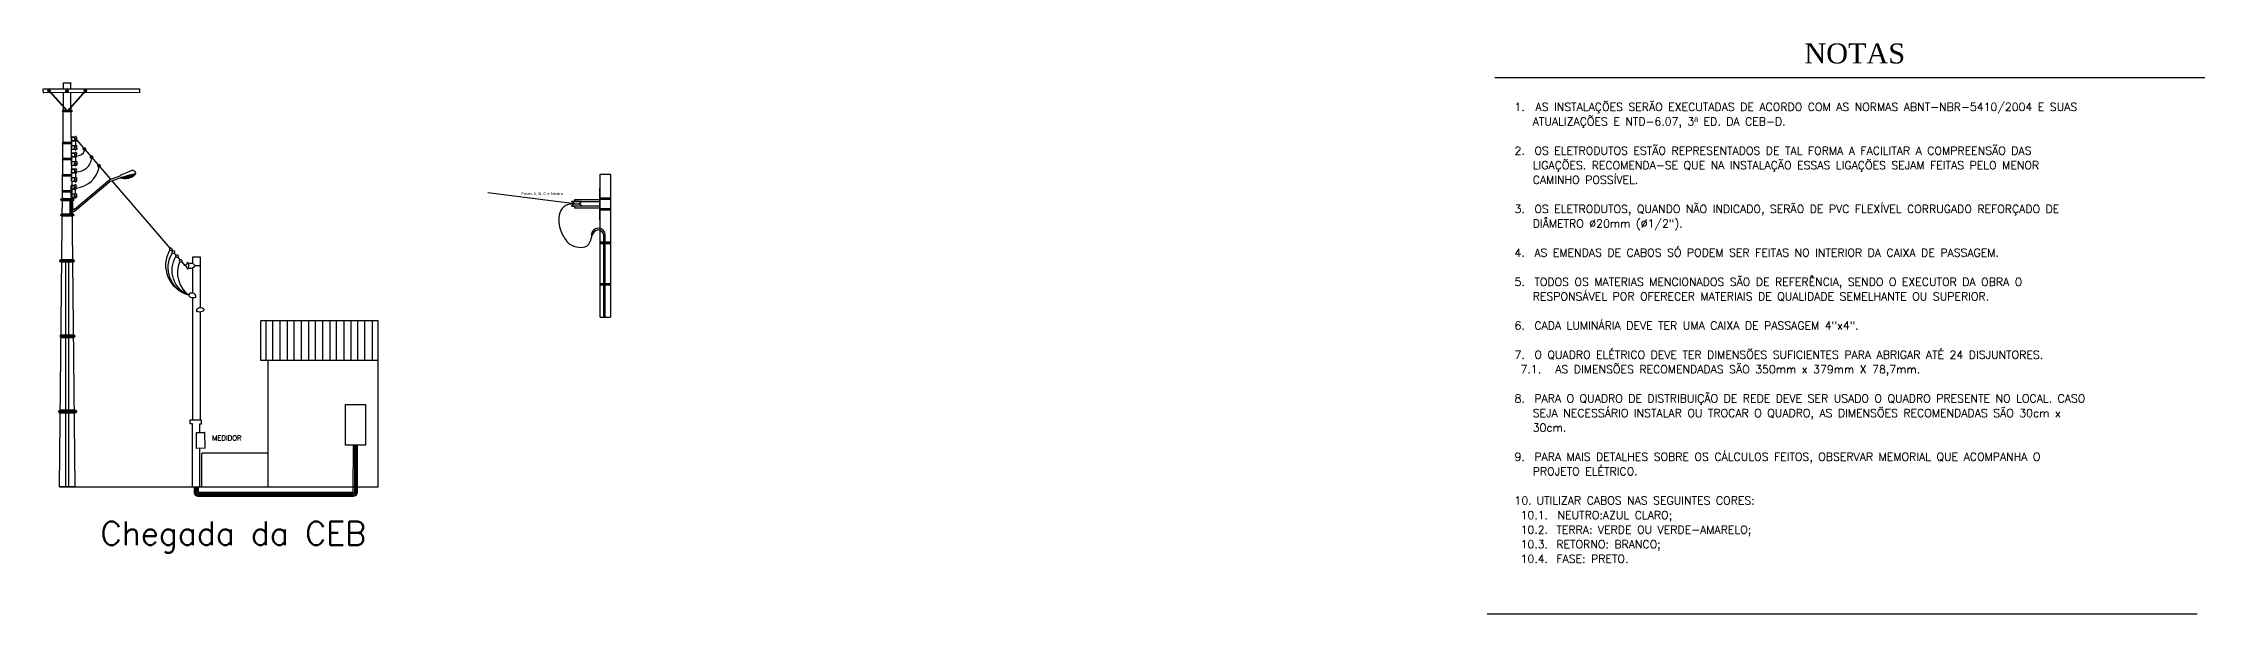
# Model space of a CAD drawing. Header units: millimetres. Extents: x 919107448 to 1838457809, y 576475876 to 1049404419.
# Drawn here: x 919230079 to 919231064, y 576497358 to 576497618 of the extents above; entities that cross this region are included whole.
import ezdxf
from ezdxf.enums import TextEntityAlignment as Align

# ---------------------------------------------------------------- set-up
doc = ezdxf.new("R2010")
doc.units = ezdxf.units.MM
doc.linetypes.add('DASHED', pattern=[0.75, 0.5, -0.25])
for name, color, linetype in [('5', 5, 'Continuous'), ('ENE-DISJUNTOR', 3, 'Continuous'), ('P-TEXTOS', 7, 'Continuous'), ('TEXTO', 51, 'Continuous')]:
    doc.layers.add(name, color=color, linetype=linetype)
doc.layers.add('TXT-NOTAS', color=7, linetype='Continuous', lineweight=0)
doc.styles.add('SIMPLEX', font='simplex.shx')
doc.styles.get("Standard").update_dxf_attribs({"font": 'arial.ttf'})
doc.styles.add('TEXT1', font='times.ttf')

# ---------------------------------------------------------------- blocks, each defined once
blk = doc.blocks.new('poste-h')
at = {"layer": 'P-TEXTOS'}
h = blk.add_hatch(color=256, dxfattribs=at)
h.dxf.hatch_style = 1
h.paths.add_polyline_path([(595.78, 1005.07, 1), (596.9, 1005.07, 1)])
h = blk.add_hatch(color=256, dxfattribs=at)
h.dxf.hatch_style = 1
h.paths.add_polyline_path([(603.9, 1004.98, 1), (605.03, 1004.98, 1)])
h = blk.add_hatch(color=256, dxfattribs=at)
h.dxf.hatch_style = 1
h.paths.add_polyline_path([(612.33, 1005.01, 1), (613.46, 1005.01, 1)])
blk.add_lwpolyline([(593.77, 1005.91), (637.55, 1005.91, -0.414214), (637.65, 1005.81), (637.65, 1004.24, -0.414214), (637.55, 1004.14), (593.77, 1004.14, -0.414214), (593.67, 1004.24), (593.67, 1005.81, -0.414214)], format="xyb", close=True, dxfattribs=at)
for centre in [(596.34, 1005.07), (604.46, 1004.98), (612.9, 1005.01)]:
    blk.add_circle(centre, 0.563, dxfattribs=at)

msp = doc.modelspace()

# ---------------------------------------------------------------- hatches: boundary and pattern name
h = msp.add_hatch(color=256)
h.dxf.hatch_style = 1
h.paths.add_polyline_path([(919230332.68, 576497539.01), (919230332.28, 576497539.01), (919230332.28, 576497538.31), (919230332.68, 576497538.31)])
h.paths.add_polyline_path([(919230332.68, 576497538.31), (919230332.28, 576497538.31), (919230332.28, 576497537.7), (919230332.68, 576497537.7)])
h.paths.add_polyline_path([(919230332.68, 576497541.18), (919230332.28, 576497541.18), (919230332.28, 576497539.01), (919230332.68, 576497539.01)])
h.paths.add_polyline_path([(919230332.68, 576497541.89), (919230332.28, 576497541.89), (919230332.28, 576497541.18), (919230332.68, 576497541.18)])
h.paths.add_polyline_path([(919230332.68, 576497543.32), (919230332.28, 576497543.32), (919230332.28, 576497541.89), (919230332.68, 576497541.89)])
h.paths.add_polyline_path([(919230332.68, 576497544.02), (919230332.28, 576497544.02), (919230332.28, 576497543.32), (919230332.68, 576497543.32)])
h.paths.add_polyline_path([(919230332.68, 576497552.16), (919230332.28, 576497552.16), (919230332.28, 576497544.02), (919230332.68, 576497544.02)])
h = msp.add_hatch(color=256)
h.dxf.hatch_style = 1
h.paths.add_polyline_path([(919230334.21, 576497547.87), (919230332.68, 576497547.87), (919230332.68, 576497547.2), (919230334.21, 576497547.2)])
h.paths.add_polyline_path([(919230334.94, 576497547.87), (919230334.21, 576497547.87), (919230334.21, 576497547.2), (919230334.94, 576497547.2)])
h.paths.add_polyline_path([(919230337.38, 576497547.87), (919230334.94, 576497547.87), (919230334.94, 576497547.2), (919230337.38, 576497547.2)])
h = msp.add_hatch(color=256)
h.dxf.hatch_style = 1
h.paths.add_polyline_path([(919230334.21, 576497542.95), (919230332.68, 576497542.95), (919230332.68, 576497542.28), (919230334.21, 576497542.28)])
h.paths.add_polyline_path([(919230334.94, 576497542.95), (919230334.21, 576497542.95), (919230334.21, 576497542.28), (919230334.94, 576497542.28)])
h.paths.add_polyline_path([(919230337.38, 576497542.95), (919230334.94, 576497542.95), (919230334.94, 576497542.28), (919230337.38, 576497542.28)])
h = msp.add_hatch(color=256)
h.dxf.hatch_style = 1
h.paths.add_polyline_path([(919230334.21, 576497527.7), (919230332.68, 576497527.7), (919230332.68, 576497527.02), (919230334.21, 576497527.02)])
h.paths.add_polyline_path([(919230334.94, 576497527.7), (919230334.21, 576497527.7), (919230334.21, 576497527.02), (919230334.94, 576497527.02)])
h.paths.add_polyline_path([(919230337.38, 576497527.7), (919230334.94, 576497527.7), (919230334.94, 576497527.02), (919230337.38, 576497527.02)])
h = msp.add_hatch(color=256)
h.dxf.hatch_style = 1
h.paths.add_polyline_path([(919230334.21, 576497508.8), (919230332.68, 576497508.8), (919230332.68, 576497508.12), (919230334.21, 576497508.12)])
h.paths.add_polyline_path([(919230334.94, 576497508.8), (919230334.21, 576497508.8), (919230334.21, 576497508.12), (919230334.94, 576497508.12)])
h.paths.add_polyline_path([(919230337.38, 576497508.8), (919230334.94, 576497508.8), (919230334.94, 576497508.12), (919230337.38, 576497508.12)])
at = {"layer": 'P-TEXTOS'}
h = msp.add_hatch(color=256, dxfattribs=at)
h.dxf.hatch_style = 1
h.paths.add_polyline_path([(919230087.81, 576497587.83, -0.414214), (919230088.23, 576497587.42, -0.414214), (919230087.81, 576497587), (919230091.31, 576497587, -0.414214), (919230090.89, 576497587.42, -0.414214), (919230091.31, 576497587.83)])
h.paths.add_polyline_path([(919230087.39, 576497587.42, 1), (919230088.23, 576497587.42, 1)])
h.paths.add_polyline_path([(919230090.89, 576497587.42, 1), (919230091.73, 576497587.42, 1)])
h = msp.add_hatch(color=256, dxfattribs=at)
h.dxf.hatch_style = 1
h.paths.add_polyline_path([(919230087.78, 576497573.18, -0.414214), (919230088.18, 576497572.78, -0.414214), (919230087.78, 576497572.38), (919230091.13, 576497572.38, -0.414214), (919230090.73, 576497572.78, -0.414214), (919230091.13, 576497573.18)])
h.paths.add_polyline_path([(919230087.38, 576497572.78, 1), (919230088.18, 576497572.78, 1)])
h.paths.add_polyline_path([(919230090.73, 576497572.78, 1), (919230091.53, 576497572.78, 1)])
h = msp.add_hatch(color=256, dxfattribs=at)
h.dxf.hatch_style = 1
h.paths.add_polyline_path([(919230087.8, 576497565.89, -0.414214), (919230088.2, 576497565.48, -0.414214), (919230087.8, 576497565.08), (919230091.18, 576497565.08, -0.414214), (919230090.77, 576497565.48, -0.414214), (919230091.18, 576497565.89)])
h.paths.add_polyline_path([(919230087.39, 576497565.48, 1), (919230088.2, 576497565.48, 1)])
h.paths.add_polyline_path([(919230090.77, 576497565.48, 1), (919230091.58, 576497565.48, 1)])
h = msp.add_hatch(color=256, dxfattribs=at)
h.dxf.hatch_style = 1
h.paths.add_polyline_path([(919230087.72, 576497558.51, -0.414214), (919230088.13, 576497558.11, -0.414214), (919230087.72, 576497557.7), (919230091.11, 576497557.7, -0.414214), (919230090.7, 576497558.11, -0.414214), (919230091.11, 576497558.51)])
h.paths.add_polyline_path([(919230087.32, 576497558.11, 1), (919230088.13, 576497558.11, 1)])
h.paths.add_polyline_path([(919230090.7, 576497558.11, 1), (919230091.51, 576497558.11, 1)])
h = msp.add_hatch(color=256, dxfattribs=at)
h.dxf.hatch_style = 1
h.paths.add_polyline_path([(919230120.62, 576497558.56, 0.05051), (919230115.39, 576497557.38), (919230113.65, 576497556.93, 0.331394)])
h = msp.add_hatch(color=256, dxfattribs=at)
h.dxf.hatch_style = 1
h.paths.add_polyline_path([(919230087.22, 576497547.56, -0.414214), (919230087.78, 576497547, -0.414214), (919230087.22, 576497546.43), (919230091.95, 576497546.43, -0.414214), (919230091.39, 576497547, -0.414214), (919230091.95, 576497547.56)])
h.paths.add_polyline_path([(919230086.65, 576497547, 1), (919230087.78, 576497547, 1)])
h.paths.add_polyline_path([(919230091.39, 576497547, 1), (919230092.52, 576497547, 1)])
h = msp.add_hatch(color=256, dxfattribs=at)
h.dxf.hatch_style = 1
h.paths.add_polyline_path([(919230087.65, 576497551.14, -0.414214), (919230088.06, 576497550.73, -0.414214), (919230087.65, 576497550.33), (919230091.04, 576497550.33, -0.414214), (919230090.63, 576497550.73, -0.414214), (919230091.04, 576497551.14)])
h.paths.add_polyline_path([(919230087.25, 576497550.73, 1), (919230088.06, 576497550.73, 1)])
h.paths.add_polyline_path([(919230090.63, 576497550.73, 1), (919230091.44, 576497550.73, 1)])
h = msp.add_hatch(color=253, dxfattribs=at)
h.dxf.hatch_style = 1
h.paths.add_polyline_path([(919230090.84, 576497539.38), (919230091.83, 576497539.38), (919230091.75, 576497547.29), (919230090.84, 576497547.29)])
h.paths.add_polyline_path([(919230091.83, 576497539.38), (919230091.98, 576497539.38), (919230091.98, 576497547.29), (919230091.75, 576497547.29)])
h = msp.add_hatch(color=256, dxfattribs=at)
h.dxf.hatch_style = 1
h.paths.add_polyline_path([(919230087.22, 576497540.54, -0.414214), (919230087.78, 576497539.97, -0.414214), (919230087.22, 576497539.41), (919230091.95, 576497539.41, -0.414214), (919230091.39, 576497539.97, -0.414214), (919230091.95, 576497540.54)])
h.paths.add_polyline_path([(919230086.65, 576497539.97, 1), (919230087.78, 576497539.97, 1)])
h.paths.add_polyline_path([(919230091.39, 576497539.97, 1), (919230092.52, 576497539.97, 1)])
h = msp.add_hatch(color=256, dxfattribs=at)
h.dxf.hatch_style = 1
h.paths.add_polyline_path([(919230086.77, 576497519.67, -0.414214), (919230087.4, 576497519.04, -0.414214), (919230086.77, 576497518.41), (919230092.08, 576497518.41, -0.414214), (919230091.44, 576497519.04, -0.414214), (919230092.08, 576497519.67)])
h.paths.add_polyline_path([(919230086.13, 576497519.04, 1), (919230087.4, 576497519.04, 1)])
h.paths.add_polyline_path([(919230091.44, 576497519.04, 1), (919230092.71, 576497519.04, 1)])
h = msp.add_hatch(color=256, dxfattribs=at)
h.dxf.hatch_style = 1
h.paths.add_polyline_path([(919230087, 576497485.29, -0.414214), (919230087.64, 576497484.65, -0.414214), (919230087, 576497484.01), (919230092.35, 576497484.01, -0.414214), (919230091.71, 576497484.65, -0.414214), (919230092.35, 576497485.29)])
h.paths.add_polyline_path([(919230086.36, 576497484.65, 1), (919230087.64, 576497484.65, 1)])
h.paths.add_polyline_path([(919230091.71, 576497484.65, 1), (919230092.99, 576497484.65, 1)])
h = msp.add_hatch(color=256, dxfattribs=at)
h.dxf.hatch_style = 1
h.paths.add_polyline_path([(919230086.46, 576497451.09, -0.414214), (919230087.24, 576497450.31, -0.414214), (919230086.46, 576497449.53), (919230093, 576497449.53, -0.414214), (919230092.21, 576497450.31, -0.414214), (919230093, 576497451.09)])
h.paths.add_polyline_path([(919230085.68, 576497450.31, 1), (919230087.24, 576497450.31, 1)])
h.paths.add_polyline_path([(919230092.21, 576497450.31, 1), (919230093.78, 576497450.31, 1)])

# ---------------------------------------------------------------- linework, layer by layer
for p, q in [((919230332.68, 576497493.31), (919230332.68, 576497558.58)), ((919230332.68, 576497558.58), (919230337.38, 576497558.58)), ((919230337.38, 576497558.58), (919230337.38, 576497493.31)), ((919230323.59, 576497546.19), (919230319.52, 576497546.19)), ((919230320.84, 576497545.11), (919230319.52, 576497546.19)), ((919230320.84, 576497545.11), (919230319.52, 576497544.02)), ((919230332.68, 576497546.9), (919230320.84, 576497546.9)), ((919230320.84, 576497546.9), (919230320.84, 576497546.19)), ((919230320.84, 576497546.19), (919230332.68, 576497546.19)), ((919230320.84, 576497545.11), (919230323.05, 576497545.11)), ((919230324.37, 576497546.19), (919230323.05, 576497545.11)), ((919230324.37, 576497544.02), (919230323.05, 576497545.11)), ((919230332.68, 576497547.87), (919230337.38, 576497547.87)), ((919230332.68, 576497547.2), (919230337.38, 576497547.2)), ((919230319.52, 576497544.02), (919230320.84, 576497544.02)), ((919230332.68, 576497544.02), (919230320.84, 576497544.02)), ((919230320.84, 576497544.02), (919230320.84, 576497543.32)), ((919230320.84, 576497543.32), (919230332.68, 576497543.32)), ((919230332.68, 576497542.95), (919230337.38, 576497542.95)), ((919230332.68, 576497542.28), (919230337.38, 576497542.28)), ((919230329.16, 576497530.79), (919230328.56, 576497530.79)), ((919230332.68, 576497527.7), (919230337.38, 576497527.7)), ((919230332.68, 576497527.02), (919230337.38, 576497527.02)), ((919230334.21, 576497493.31), (919230334.21, 576497530.75)), ((919230334.94, 576497493.31), (919230334.94, 576497530.75)), ((919230332.68, 576497508.8), (919230337.38, 576497508.8)), ((919230332.68, 576497508.12), (919230337.38, 576497508.12))]:
    msp.add_line(p, q)
at = {"lineweight": 30, "ltscale": 5}
msp.add_line((919230320.84, 576497545.11), (919230281.3, 576497550.08), dxfattribs=at)
msp.add_lwpolyline([(919230332.68, 576497552.16), (919230332.28, 576497552.16), (919230332.28, 576497537.7), (919230332.68, 576497537.7)])
for centre, radius, start, end in [((919230331.75, 576497530.73), 3.19, 0.39403, 178.97002), ((919230331.68, 576497530.61), 2.53, 3.36541, 175.83065)]:
    msp.add_arc(centre, radius, start, end)
msp.add_spline([(919230320.84, 576497545.11), (919230315.97, 576497543.72), (919230313.92, 576497539.86), (919230313.92, 576497535.57), (919230314.98, 576497531.95), (919230316.4, 576497529.4), (919230318.74, 576497526.74), (919230322.88, 576497525.23), (919230326.46, 576497525.83), (919230328.93, 576497530.79)], degree=3, dxfattribs=at)
at = {"layer": '5'}
for p, q in [((919230740.62, 576497602.73), (919231064.47, 576497602.73)), ((919230737.11, 576497358.05), (919231060.96, 576497358.05))]:
    msp.add_line(p, q, dxfattribs=at)
at = {"layer": 'P-TEXTOS', "lineweight": 40}
for p in [(919230081.25, 576497596.67), (919230097.81, 576497596.61)]:
    msp.add_line(p, (919230089.69, 576497587.42), dxfattribs=at)
at = {"layer": 'P-TEXTOS'}
for p, q in [((919230086.02, 576497415.98), (919230087.77, 576497595.73)), ((919230087.79, 576497597.51), (919230087.81, 576497600.15)), ((919230087.91, 576497600.25), (919230091.11, 576497600.25)), ((919230091.25, 576497597.51), (919230091.21, 576497600.15)), ((919230091.53, 576497568.26), (919230091.25, 576497595.73)), ((919230087.81, 576497587.83), (919230091.31, 576497587.83)), ((919230091.31, 576497587), (919230087.81, 576497587)), ((919230092.71, 576497575), (919230093.14, 576497575.75)), ((919230092.88, 576497574.77), (919230092.88, 576497573.79)), ((919230093.97, 576497575), (919230093.54, 576497575.75)), ((919230093.8, 576497573.79), (919230093.8, 576497574.77)), ((919230087.78, 576497573.18), (919230091.13, 576497573.18)), ((919230091.13, 576497572.38), (919230087.78, 576497572.38)), ((919230087.8, 576497565.89), (919230091.18, 576497565.89)), ((919230091.18, 576497565.08), (919230087.8, 576497565.08)), ((919230091.56, 576497565.36), (919230091.56, 576497565.61)), ((919230092.73, 576497567.75), (919230093.17, 576497568.51)), ((919230092.74, 576497570.53), (919230093.17, 576497569.77)), ((919230092.91, 576497570.76), (919230092.91, 576497571.7)), ((919230092.91, 576497567.52), (919230092.91, 576497566.54)), ((919230092.94, 576497563.51), (919230092.94, 576497564.45)), ((919230094, 576497567.75), (919230093.56, 576497568.51)), ((919230094, 576497570.53), (919230093.57, 576497569.77)), ((919230093.82, 576497566.54), (919230093.82, 576497567.52)), ((919230093.83, 576497571.7), (919230093.83, 576497570.76)), ((919230093.85, 576497564.45), (919230093.85, 576497563.51)), ((919230087.72, 576497558.51), (919230091.11, 576497558.51)), ((919230091.11, 576497557.7), (919230087.72, 576497557.7)), ((919230091.49, 576497557.99), (919230091.49, 576497558.24)), ((919230093.09, 576497415.98), (919230091.59, 576497562.72)), ((919230092.66, 576497560.38), (919230093.09, 576497561.13)), ((919230092.69, 576497555.91), (919230093.12, 576497555.15)), ((919230092.76, 576497563.28), (919230093.2, 576497562.52)), ((919230092.82, 576497542.7), (919230108.9, 576497556.14)), ((919230092.82, 576497541.76), (919230108.9, 576497555.2)), ((919230092.83, 576497560.14), (919230092.83, 576497559.16)), ((919230092.86, 576497556.14), (919230092.86, 576497557.08)), ((919230093.92, 576497560.38), (919230093.49, 576497561.13)), ((919230093.95, 576497555.91), (919230093.52, 576497555.15)), ((919230094.03, 576497563.28), (919230093.59, 576497562.52)), ((919230093.75, 576497559.16), (919230093.75, 576497560.14)), ((919230093.78, 576497557.08), (919230093.78, 576497556.14)), ((919230108.93, 576497556.16), (919230113.65, 576497557.86)), ((919230108.93, 576497555.22), (919230113.65, 576497556.93)), ((919230115.39, 576497557.38), (919230113.65, 576497556.93)), ((919230087.22, 576497547.56), (919230091.95, 576497547.56)), ((919230091.95, 576497546.43), (919230087.22, 576497546.43)), ((919230087.65, 576497551.14), (919230091.04, 576497551.14)), ((919230091.04, 576497550.33), (919230087.65, 576497550.33)), ((919230091.42, 576497550.61), (919230091.42, 576497550.86)), ((919230092.59, 576497553), (919230093.02, 576497553.76)), ((919230092.62, 576497548.53), (919230093.05, 576497547.78)), ((919230092.76, 576497552.77), (919230092.76, 576497551.79)), ((919230092.79, 576497548.76), (919230092.79, 576497549.7)), ((919230093.85, 576497553), (919230093.42, 576497553.76)), ((919230093.88, 576497548.53), (919230093.45, 576497547.78)), ((919230093.68, 576497551.79), (919230093.68, 576497552.77)), ((919230093.71, 576497549.7), (919230093.71, 576497548.76)), ((919230087.22, 576497540.54), (919230091.95, 576497540.54)), ((919230091.95, 576497539.41), (919230087.22, 576497539.41)), ((919230091.98, 576497542.68), (919230092.76, 576497542.68)), ((919230091.98, 576497541.74), (919230092.76, 576497541.74)), ((919230086.77, 576497519.67), (919230092.08, 576497519.67)), ((919230092.08, 576497518.41), (919230086.77, 576497518.41)), ((919230088.91, 576497415.93), (919230088.91, 576497518.27)), ((919230090.21, 576497415.93), (919230090.21, 576497518.27)), ((919230144.81, 576497517.97), (919230146.68, 576497517.97)), ((919230144.81, 576497517.97), (919230144.81, 576497515.77)), ((919230144.81, 576497515.77), (919230146.68, 576497515.77)), ((919230146.68, 576497517.97), (919230148.04, 576497516.86)), ((919230148.04, 576497516.86), (919230146.68, 576497515.77)), ((919230146.89, 576497517.8), (919230146.89, 576497520.85)), ((919230146.89, 576497520.85), (919230150.15, 576497520.85)), ((919230146.89, 576497513.62), (919230146.89, 576497515.94)), ((919230150.15, 576497520.85), (919230150.15, 576497517.21)), ((919230150.15, 576497517.21), (919230150.15, 576497512.33)), ((919230146.89, 576497507.42), (919230146.89, 576497513.62)), ((919230146.89, 576497504.35), (919230146.89, 576497507.42)), ((919230150.15, 576497512.33), (919230150.15, 576497504.33)), ((919230146.89, 576497446.44), (919230146.89, 576497502.29)), ((919230150.15, 576497504.33), (919230150.15, 576497497.79)), ((919230150.15, 576497495.7), (919230150.15, 576497446.46)), ((919230177.71, 576497491.56), (919230177.71, 576497473.79)), ((919230231.41, 576497491.66), (919230177.81, 576497491.66)), ((919230180.08, 576497491.56), (919230180.08, 576497473.79)), ((919230183.15, 576497491.56), (919230183.15, 576497473.79)), ((919230186.54, 576497491.56), (919230186.54, 576497473.79)), ((919230189.77, 576497491.56), (919230189.77, 576497473.79)), ((919230192.88, 576497491.56), (919230192.88, 576497473.79)), ((919230196.27, 576497491.56), (919230196.27, 576497473.79)), ((919230199.5, 576497491.56), (919230199.5, 576497473.79)), ((919230202.61, 576497491.56), (919230202.61, 576497473.79)), ((919230205.96, 576497491.56), (919230205.96, 576497473.79)), ((919230209.23, 576497491.56), (919230209.23, 576497473.79)), ((919230212.26, 576497491.56), (919230212.26, 576497473.79)), ((919230215.65, 576497491.56), (919230215.65, 576497473.79)), ((919230218.92, 576497491.56), (919230218.92, 576497473.79)), ((919230221.97, 576497491.56), (919230221.97, 576497473.79)), ((919230225.14, 576497491.56), (919230225.14, 576497473.79)), ((919230228.56, 576497491.56), (919230228.56, 576497473.79)), ((919230231.41, 576497415.98), (919230231.41, 576497491.66)), ((919230332.68, 576497493.31), (919230337.38, 576497493.31)), ((919230087, 576497485.29), (919230092.35, 576497485.29)), ((919230092.35, 576497484.01), (919230087, 576497484.01)), ((919230177.71, 576497473.79), (919230231.41, 576497473.79)), ((919230181.13, 576497415.98), (919230181.13, 576497473.79)), ((919230086.46, 576497451.09), (919230093, 576497451.09)), ((919230093, 576497449.53), (919230086.46, 576497449.53)), ((919230145.57, 576497444.64), (919230145.57, 576497446.46)), ((919230145.57, 576497446.46), (919230150.73, 576497446.46)), ((919230150.73, 576497444.64), (919230150.73, 576497446.46)), ((919230146.62, 576497444.64), (919230145.57, 576497444.64)), ((919230146.62, 576497415.98), (919230146.62, 576497444.64)), ((919230149.95, 576497444.64), (919230150.73, 576497444.64)), ((919230149.95, 576497440.77), (919230149.95, 576497444.64)), ((919230149.95, 576497415.98), (919230149.95, 576497433.46)), ((919230150.97, 576497415.98), (919230150.97, 576497431.35)), ((919230151.07, 576497431.45), (919230181.13, 576497431.45)), ((919230093.09, 576497415.98), (919230086.02, 576497415.98)), ((919230086.02, 576497415.98), (919230231.41, 576497415.98))]:
    msp.add_line(p, q, dxfattribs=at)
at = {"layer": 'P-TEXTOS', "lineweight": 35}
for p, q in [((919230093, 576497575.51), (919230091.49, 576497575.51)), ((919230091.49, 576497575.51), (919230091.49, 576497569.96)), ((919230091.49, 576497573.79), (919230092.88, 576497573.79)), ((919230093.02, 576497568.26), (919230091.52, 576497568.26)), ((919230091.52, 576497568.26), (919230091.52, 576497562.72)), ((919230091.52, 576497566.54), (919230092.91, 576497566.54)), ((919230092.88, 576497573.79), (919230093.8, 576497573.79)), ((919230092.91, 576497566.54), (919230093.82, 576497566.54)), ((919230092.95, 576497560.88), (919230091.45, 576497560.88)), ((919230091.45, 576497560.88), (919230091.45, 576497555.34)), ((919230091.45, 576497559.16), (919230092.83, 576497559.16)), ((919230092.83, 576497559.16), (919230093.75, 576497559.16)), ((919230092.88, 576497553.51), (919230091.37, 576497553.51)), ((919230091.37, 576497553.51), (919230091.37, 576497547.97)), ((919230091.37, 576497551.79), (919230092.76, 576497551.79)), ((919230092.76, 576497551.79), (919230093.68, 576497551.79))]:
    msp.add_line(p, q, dxfattribs=at)
at = {"layer": 'P-TEXTOS', "lineweight": 25}
for p, q in [((919230093.82, 576497574.23), (919230109.27, 576497556.29)), ((919230093.34, 576497573.79), (919230093.34, 576497571.7)), ((919230093.36, 576497566.54), (919230093.36, 576497564.45)), ((919230093.29, 576497559.16), (919230093.29, 576497557.08)), ((919230109.89, 576497555.57), (919230136.35, 576497524.85)), ((919230093.22, 576497551.79), (919230093.22, 576497549.7)), ((919230137.15, 576497523.92), (919230137.51, 576497523.51)), ((919230138.31, 576497522.59), (919230139.15, 576497521.62)), ((919230139.96, 576497520.7), (919230140.91, 576497519.55)), ((919230141.73, 576497518.6), (919230142.92, 576497517.22))]:
    msp.add_line(p, q, dxfattribs=at)
at = {"layer": 'P-TEXTOS', "lineweight": 30}
for p, q in [((919230091.49, 576497571.7), (919230093.83, 576497571.7)), ((919230091.49, 576497569.96), (919230093.06, 576497569.96)), ((919230091.52, 576497564.45), (919230093.85, 576497564.45)), ((919230091.45, 576497557.08), (919230093.78, 576497557.08)), ((919230091.45, 576497555.34), (919230093.01, 576497555.34)), ((919230091.52, 576497562.72), (919230093.09, 576497562.72)), ((919230091.37, 576497549.7), (919230093.71, 576497549.7)), ((919230091.37, 576497547.97), (919230092.94, 576497547.97)), ((919230149.97, 576497516.86), (919230148.04, 576497516.86))]:
    msp.add_line(p, q, dxfattribs=at)
at = {"layer": 'P-TEXTOS'}
for points in [[(919230093.25, 576497574.77), (919230092.88, 576497574.77, -0.499069), (919230092.71, 576497575, 1.329202)], [(919230093.25, 576497574.77), (919230093.8, 576497574.77, 0.499069), (919230093.97, 576497575, -1.329202)], [(919230093.27, 576497567.52), (919230092.91, 576497567.52, -0.499069), (919230092.73, 576497567.75, 1.329202)], [(919230093.28, 576497570.76), (919230092.91, 576497570.76, 0.499069), (919230092.74, 576497570.53, -1.329202)], [(919230093.27, 576497567.52), (919230093.82, 576497567.52, 0.499069), (919230094, 576497567.75, -1.329202)], [(919230093.28, 576497570.76), (919230093.83, 576497570.76, -0.499069), (919230094, 576497570.53, 1.329202)], [(919230093.75, 576497559.65, 0.380461), (919230100.65, 576497565.8, -1.079753)], [(919230093.82, 576497567.03, 0.388513), (919230097.42, 576497569.45, -1.079753)], [(919230097.08, 576497570.68, -0.559378), (919230097.93, 576497569.94, -0.797795), (919230096.97, 576497569.74, -0.33281), (919230097.08, 576497570.68, -0.397987)], [(919230100.31, 576497567.03, -0.559378), (919230101.15, 576497566.29, -0.797795), (919230100.19, 576497566.09, -0.33281), (919230100.31, 576497567.03, -0.397987)], [(919230093.2, 576497560.14), (919230092.83, 576497560.14, -0.499069), (919230092.66, 576497560.38, 1.329202)], [(919230093.23, 576497556.14), (919230092.86, 576497556.14, 0.499069), (919230092.69, 576497555.91, -1.329202)], [(919230093.3, 576497563.51), (919230092.94, 576497563.51, 0.499069), (919230092.76, 576497563.28, -1.329202)], [(919230093.2, 576497560.14), (919230093.75, 576497560.14, 0.499069), (919230093.92, 576497560.38, -1.329202)], [(919230093.23, 576497556.14), (919230093.78, 576497556.14, -0.499069), (919230093.95, 576497555.91, 1.329202)], [(919230093.3, 576497563.51), (919230093.85, 576497563.51, -0.499069), (919230094.03, 576497563.28, 1.329202)], [(919230093.68, 576497552.28, 0.321743), (919230104.09, 576497561.71, -1.079753)], [(919230103.75, 576497562.94, -0.559378), (919230104.59, 576497562.2, -0.797795), (919230103.63, 576497562, -0.33281), (919230103.75, 576497562.94, -0.397987)], [(919230113.65, 576497557.86, -0.213954), (919230113.77, 576497558.13, -0.110891), (919230114.63, 576497558.61, 0.035373), (919230117.38, 576497559.64, 0.0187), (919230118.77, 576497560.33, -0.319248), (919230119.97, 576497560.19, -0.162672), (919230120.74, 576497558.84, -0.848814)], [(919230120.62, 576497558.56, -0.331394), (919230113.65, 576497556.93, 6.397581)], [(919230120.74, 576497558.84, -0.304596), (919230120.62, 576497558.56, 0.05051), (919230115.39, 576497557.38, 0.259435)], [(919230093.13, 576497552.77), (919230092.76, 576497552.77, -0.499069), (919230092.59, 576497553, 1.329202)], [(919230093.16, 576497548.76), (919230092.79, 576497548.76, 0.499069), (919230092.62, 576497548.53, -1.329202)], [(919230093.13, 576497552.77), (919230093.68, 576497552.77, 0.499069), (919230093.85, 576497553, -1.329202)], [(919230093.16, 576497548.76), (919230093.71, 576497548.76, -0.499069), (919230093.88, 576497548.53, 1.329202)], [(919230136.48, 576497525.04, -0.559378), (919230137.32, 576497524.3, -0.797795), (919230136.36, 576497524.09, -0.33281), (919230136.48, 576497525.04, -0.397987)], [(919230144.98, 576497503.38, -0.485768), (919230136.36, 576497524.09, -1.079753)], [(919230144.98, 576497503.38, -0.499652), (919230137.52, 576497522.75, -1.079753)], [(919230144.98, 576497503.38, -0.459323), (919230139.12, 576497521.03, -1.079753)], [(919230137.63, 576497523.69, -0.559378), (919230138.48, 576497522.95, -0.797795), (919230137.52, 576497522.75, -0.33281), (919230137.63, 576497523.69, -0.397987)], [(919230139.29, 576497521.82, -0.559378), (919230140.14, 576497521.08, -0.797795), (919230139.18, 576497520.88, -0.33281), (919230139.29, 576497521.82, -0.397987)], [(919230144.98, 576497503.38, -0.336405), (919230140.9, 576497518.73, -1.079753)], [(919230141.01, 576497519.67, -0.559378), (919230141.86, 576497518.93, -0.797795), (919230140.9, 576497518.73, -0.33281), (919230141.01, 576497519.67, -0.397987)], [(919230142.92, 576497517.22, 0.082441), (919230143.76, 576497517.18, 0.214637), (919230144, 576497517.44, 0.09536), (919230144.06, 576497517.94, -0.887628), (919230144.81, 576497517.97, 0.088621)], [(919230142.92, 576497517.22, -0.193872), (919230144.26, 576497515.45, -2.322377)], [(919230144.26, 576497515.45, 0.653218), (919230144.81, 576497515.77, -0.599648)], [(919230144.96, 576497503.54, 0.310761), (919230145.67, 576497502.52, 0.184863), (919230148.19, 576497502.52, 0.359015), (919230148.37, 576497502.84, 0.679739), (919230144.96, 576497503.54, 2.132856)], [(919230151.85, 576497496.95, -0.310761), (919230151.15, 576497495.93, -0.184863), (919230148.62, 576497495.93, -0.359015), (919230148.44, 576497496.25, -0.679739), (919230151.85, 576497496.95, -2.132856)], [(919230184.57, 576497413.46), (919230220.02, 576497413.46, 0.413972), (919230220.12, 576497413.56), (919230220.13, 576497434.92)], [(919230184.57, 576497412.86), (919230220.02, 576497412.86, 0.413972), (919230220.72, 576497413.56), (919230220.73, 576497434.92)], [(919230184.57, 576497412.26), (919230220.02, 576497412.26, 0.413972), (919230221.33, 576497413.56), (919230221.33, 576497434.92)], [(919230184.57, 576497411.65), (919230220.02, 576497411.65, 0.413972), (919230221.93, 576497413.56), (919230221.94, 576497434.92)], [(919230147.37, 576497415.98), (919230147.39, 576497413.56, 0.414214), (919230149.3, 576497411.65), (919230184.75, 576497411.65)], [(919230147.99, 576497415.98), (919230147.99, 576497413.56, 0.414214), (919230149.3, 576497412.26), (919230184.75, 576497412.26)], [(919230148.6, 576497415.98), (919230148.6, 576497413.56, 0.414214), (919230149.3, 576497412.86), (919230184.75, 576497412.86)], [(919230149.2, 576497415.98), (919230149.2, 576497413.56, 0.414214), (919230149.3, 576497413.46), (919230184.75, 576497413.46)]]:
    msp.add_lwpolyline(points, format="xyb", dxfattribs=at)
for points in [[(919230090.84, 576497547.29), (919230091.98, 576497547.29), (919230091.98, 576497539.38), (919230090.84, 576497539.38)], [(919230216.5, 576497453.56), (919230225.59, 576497453.56), (919230225.59, 576497434.92), (919230216.5, 576497434.92)]]:
    msp.add_lwpolyline(points, close=True, dxfattribs=at)
msp.add_lwpolyline([(919230148.54, 576497440.77), (919230152.19, 576497440.77, -0.414214), (919230152.29, 576497440.67), (919230152.29, 576497433.56, -0.414214), (919230152.19, 576497433.46), (919230148.54, 576497433.46, -0.414214), (919230148.44, 576497433.56), (919230148.44, 576497440.67, -0.414214)], format="xyb", close=True, dxfattribs=at)
for centre, radius in [((919230087.81, 576497587.42), 0.418), ((919230091.31, 576497587.42), 0.418), ((919230087.78, 576497572.78), 0.4), ((919230087.8, 576497565.48), 0.404), ((919230091.13, 576497572.78), 0.4), ((919230091.18, 576497565.48), 0.404), ((919230087.72, 576497558.11), 0.404), ((919230091.11, 576497558.11), 0.404), ((919230087.22, 576497547), 0.566), ((919230087.65, 576497550.73), 0.404), ((919230091.04, 576497550.73), 0.404), ((919230091.95, 576497547), 0.566), ((919230087.22, 576497539.97), 0.566), ((919230091.95, 576497539.97), 0.566), ((919230086.77, 576497519.04), 0.634), ((919230092.08, 576497519.04), 0.634), ((919230087, 576497484.65), 0.64), ((919230092.35, 576497484.65), 0.64), ((919230086.46, 576497450.31), 0.781), ((919230093, 576497450.31), 0.781)]:
    msp.add_circle(centre, radius, dxfattribs=at)
for centre, radius, start, end in [((919230087.91, 576497600.15), 0.1, 90, 179.44126), ((919230091.11, 576497600.15), 0.1, 0.58683, 90), ((919230093.34, 576497575.62), 0.242, 34.97906, 145.02094), ((919230093.37, 576497569.91), 0.242, 214.97906, 325.02094), ((919230093.36, 576497568.37), 0.242, 34.97906, 145.02094), ((919230093.29, 576497560.99), 0.242, 34.97906, 145.02094), ((919230093.32, 576497555.29), 0.242, 214.97906, 325.02094), ((919230093.39, 576497562.66), 0.242, 214.97906, 325.02094), ((919230108.96, 576497556.07), 0.1, 109.83351, 129.89336), ((919230108.96, 576497556.07), 0.1, 109.83351, 129.89336), ((919230108.96, 576497555.13), 0.1, 109.83351, 129.89336), ((919230093.22, 576497553.62), 0.242, 34.97906, 145.02094), ((919230093.25, 576497547.91), 0.242, 214.97906, 325.02094), ((919230092.76, 576497542.78), 0.1, 270, 309.89336), ((919230092.76, 576497541.84), 0.1, 270, 309.89336), ((919230177.81, 576497491.56), 0.1, 90, 180), ((919230151.07, 576497431.35), 0.1, 90, 180)]:
    msp.add_arc(centre, radius, start, end, dxfattribs=at)

# ---------------------------------------------------------------- block references
msp.add_blockref('poste-h', (919229484.91, 576496591.6), dxfattribs=at)

# ---------------------------------------------------------------- texts
msp.add_text('Fases A, B, C e Neutro', height=1.3205).set_placement((919230306.13, 576497549.6), align=Align.MIDDLE)
at = {"layer": 'ENE-DISJUNTOR', "attachment_point": 8, "line_spacing_factor": 0.6, "style": 'SIMPLEX'}
for s, insert, char_height, width in [('MEDIDOR ', (919230162.32, 576497437.11), 2.304, 19.4216), ('\\pt42.65392;Chegada da CEB ', (919230165.32, 576497385.86), 10.6635, 153.8059)]:
    msp.add_mtext(s, dxfattribs=dict(at, insert=insert, char_height=char_height, width=width))
at = {"layer": 'TEXTO', "color": 2, "style": 'TEXT1'}
msp.add_text('NOTAS', height=9.123, dxfattribs=at).set_placement((919230904.83, 576497613.68), align=Align.MIDDLE_CENTER)
at = {"layer": 'TXT-NOTAS', "linetype": 'DASHED', "insert": (919230749.65, 576497591.1), "char_height": 3.64902, "width": 304.5631, "attachment_point": 1, "line_spacing_factor": 1.093261, "style": 'SIMPLEX'}
msp.add_mtext('\\A1;1.{\\W1.947368; }AS INSTALAÇÕES SERÃO EXECUTADAS DE ACORDO COM AS NORMAS ABNT-NBR-5410/2004 E SUAS \\P{\\W3.315789; }ATUALIZAÇÕES E NTD-6.07, 3ª ED. DA CEB-D.\\P\\P2.{\\W1.736842; }OS ELETRODUTOS ESTÃO REPRESENTADOS DE TAL FORMA A FACILITAR A COMPREENSÃO DAS \\P{\\W3.315789; }LIGAÇÕES. RECOMENDA-SE QUE NA INSTALAÇÃO ESSAS LIGAÇÕES SEJAM FEITAS PELO MENOR \\P{\\W3.315789; }CAMINHO POSSÍVEL.\\P\\P3.{\\W1.736842; }OS ELETRODUTOS, QUANDO NÃO INDICADO, SERÃO DE PVC FLEXÍVEL CORRUGADO REFORÇADO DE \\P{\\W3.315789; }DIÂMETRO ∅20mm (∅1/2").\\P\\P4.{\\W1.736842; }AS EMENDAS DE CABOS SÓ PODEM SER FEITAS NO INTERIOR DA CAIXA DE PASSAGEM.\\P\\P5.{\\W1.736842; }TODOS OS MATERIAS MENCIONADOS SÃO DE REFERÊNCIA, SENDO O EXECUTOR DA OBRA O \\P{\\W3.315789; }RESPONSÁVEL POR OFERECER MATERIAIS DE QUALIDADE SEMELHANTE OU SUPERIOR. \\P\\P6.{\\W1.736842; }CADA LUMINÁRIA DEVE TER UMA CAIXA DE PASSAGEM 4"x4".\\P\\P7.{\\W1.736842; }O QUADRO ELÉTRICO DEVE TER DIMENSÕES SUFICIENTES PARA ABRIGAR ATÉ 24 DISJUNTORES.\\P{\\W1.105263; }7.1.{\\W2.578947; }AS DIMENSÕES RECOMENDADAS SÃO 350mm x 379mm X 78,7mm.\\P\\P8.{\\W1.736842; }PARA O QUADRO DE DISTRIBUIÇÃO DE REDE DEVE SER USADO O QUADRO PRESENTE NO LOCAL. CASO \\P{\\W3.315789; }SEJA NECESSÁRIO INSTALAR OU TROCAR O QUADRO, AS DIMENSÕES RECOMENDADAS SÃO 30cm x \\P{\\W3.315789; }30cm.\\P\\P9.{\\W1.736842; }PARA MAIS DETALHES SOBRE OS CÁLCULOS FEITOS, OBSERVAR MEMORIAL QUE ACOMPANHA O \\P{\\W3.315789; }PROJETO ELÉTRICO.\\P\\P10.{\\W0.894736; }UTILIZAR CABOS NAS SEGUINTES CORES:\\P{\\W1.105263; }10.1.{\\W1.736842; }NEUTRO:AZUL CLARO;\\P{\\W1.105263; }10.2.{\\W1.526315; }TERRA: VERDE OU VERDE-AMARELO;\\P{\\W1.105263; }10.3.{\\W1.526315; }RETORNO: BRANCO;\\P{\\W1.105263; }10.4.{\\W1.526315; }FASE: PRETO.', dxfattribs=at)

doc.saveas('drawing.dxf')
